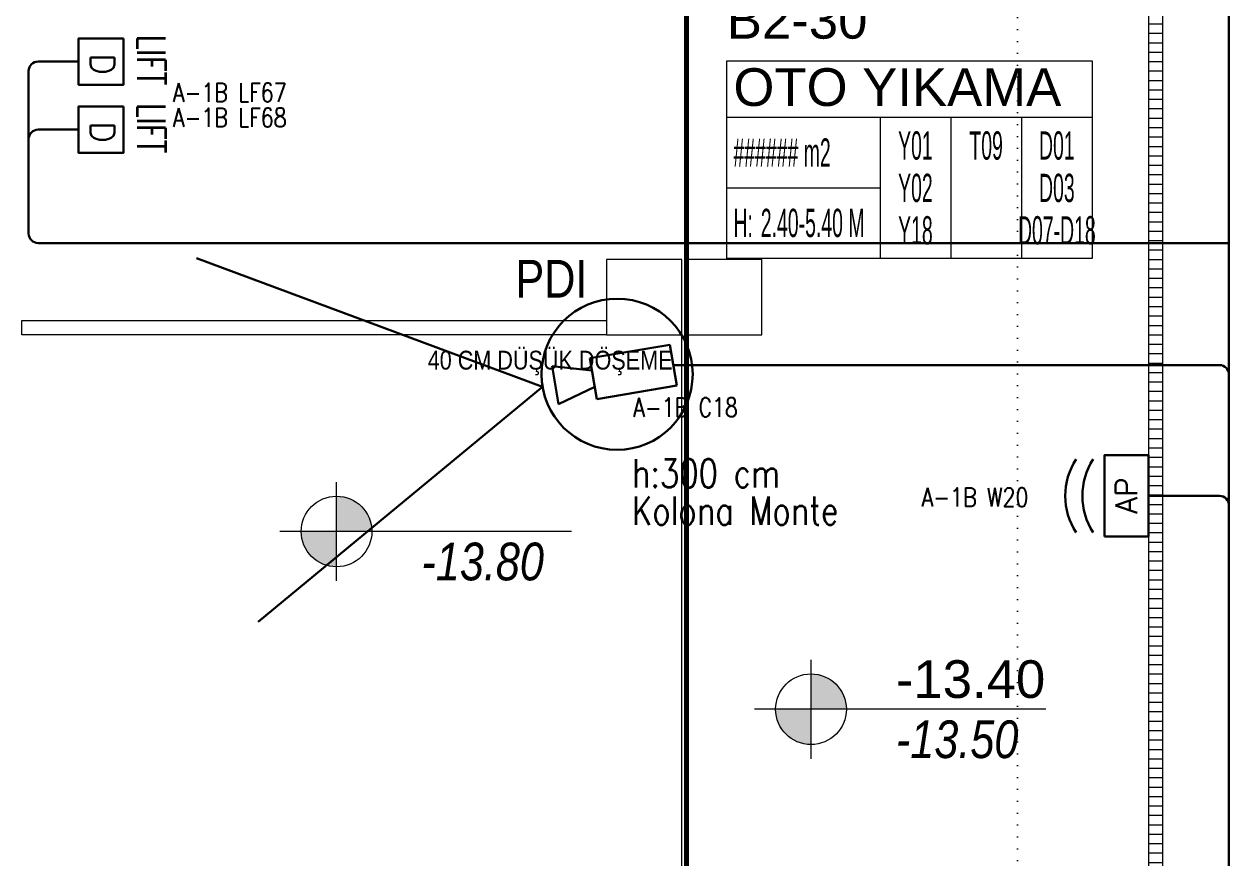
# Model space of a CAD drawing. Header units: metres. Extents: x -13621 to 152406, y -16073 to 22221.
# Drawn here: x 6822 to 8100, y 2645 to 3530 of the extents above; entities that cross this region are included whole.
import ezdxf
from ezdxf.enums import TextEntityAlignment as Align

# ---------------------------------------------------------------- set-up
doc = ezdxf.new("R2010")
doc.units = ezdxf.units.M
doc.header["$LTSCALE"] = 100
doc.header["$MEASUREMENT"] = 0
doc.linetypes.add('DOT2', pattern=[0.125, 0, -0.125])
doc.layers.get('0').update_dxf_attribs({"color": 9, "lineweight": 9})
for name, color, linetype, lineweight in [('00', 9, 'Continuous', 9), ('01', 9, 'Continuous', 9), ('06D', 9, 'Continuous', 9), ('20', 9, 'DOT2', 9), ('21', 9, 'Continuous', 9), ('21_mahal200', 9, 'Continuous', 9), ('Data  Tavan', 170, 'Continuous', 30), ('E-ACCESS POINT (KABLOSUZ ERİŞİM İÇİN)', 7, 'Continuous', 30), ('E-DAHİLİ DOME KAMERA', 7, 'Continuous', 30), ('E-DAHİLİ KAMERA', 7, 'Continuous', 30), ('E-DATA LIFT PRIZI', 7, 'Continuous', 30), ('E-YAZI', 7, 'Continuous', 30)]:
    doc.layers.add(name, color=color, linetype=linetype, lineweight=lineweight)
doc.styles.add('Arial', font='arial.ttf', dxfattribs={"height": 2.5})
doc.styles.add('E-YAZI', font='txttw.shx')
doc.styles.add('MuuM_TEXT-ITALIC', font='ARIALNI.TTF')
doc.styles.add('MuuM_TEXT-STANDART', font='ARIALN.TTF')

# ---------------------------------------------------------------- blocks, each defined once
blk = doc.blocks.new('E-DATA LIFT PRIZI')
at = {"layer": 'E-DATA LIFT PRIZI', "color": 2}
blk.add_line((0, 0), (0, 42), dxfattribs=at)
blk.add_lwpolyline([(-24.6, 89.6), (24.6, 89.6), (24.6, 42), (-24.6, 42)], close=True, dxfattribs=at)
at = {"layer": 'E-DATA LIFT PRIZI', "color": 2, "style": 'E-YAZI', "width": 0.7}
blk.add_text('LIFT', height=30, dxfattribs=at).set_placement((-28, 104.2))
at = {"layer": 'E-DATA LIFT PRIZI', "color": 2, "style": 'E-YAZI'}
blk.add_text('D', height=25.6, dxfattribs=at).set_placement((-8.8, 54.6))
blk = doc.blocks.new('*U215')
at = {"layer": 'E-ACCESS POINT (KABLOSUZ ERİŞİM İÇİN)', "color": 4}
blk.add_lwpolyline([(-2.395, 3.237), (2.395, 3.237), (2.395, 0.647), (-2.395, 0.647)], close=True, dxfattribs=at)
at = {"layer": 'E-ACCESS POINT (KABLOSUZ ERİŞİM İÇİN)', "color": 3}
for centre in [(0, 1.555), (0, 0.549)]:
    blk.add_arc(centre, 3.988, 57.1828, 122.8172, dxfattribs=at)
at = {"layer": 'E-ACCESS POINT (KABLOSUZ ERİŞİM İÇİN)', "color": 3, "style": 'E-YAZI'}
blk.add_text('AP', height=1.28, dxfattribs=at).set_placement((-1.054, 1.311))
blk = doc.blocks.new('100_DAHİLİ DOME KAMERA')
at = {"layer": 'E-DAHİLİ DOME KAMERA', "color": 4}
for p, q in [((-1.936, 0.715), (-1.936, -0.689)), ((0.82, 0.715), (-1.936, 0.715)), ((0.82, -0.689), (0.82, 0.715)), ((0.82, 0.294), (2.131, 0.668)), ((2.131, 0.668), (2.131, -0.643)), ((0.82, -0.268), (2.131, -0.643)), ((-1.936, -0.689), (0.82, -0.689))]:
    blk.add_line(p, q, dxfattribs=at)
at = {"layer": 'E-DAHİLİ DOME KAMERA', "color": 4, "linetype": 'Continuous'}
blk.add_circle((0, 0), 2.566, dxfattribs=at)
at = {"layer": 'E-DAHİLİ KAMERA', "color": 4}
for q in [(13.416, 6.264), (13.416, -6.264)]:
    blk.add_line((2.566, 0), q, dxfattribs=at)
blk = doc.blocks.new('p-kolon_80x80')
blk.add_lwpolyline([(-40, -40), (40, -40), (40, 40), (-40, 40)], close=True)
blk = doc.blocks.new('2.bod.sitatik')
at = {"layer": '01'}
for p in [(7480, -5390), (7565, -5390)]:
    blk.add_blockref('p-kolon_80x80', p, dxfattribs=at)
blk = doc.blocks.new('p-ızgara')
at = {"layer": '06D'}
h = blk.add_hatch(dxfattribs=at)
h.set_pattern_fill('_USER', color=252, scale=10, angle=180, style=0, pattern_type=0)
h.set_pattern_definition([(180, (20, -8630), (-1e-15, -10), [])])
h.paths.add_polyline_path([(8015, -4975), (8015, -8278.5), (8030, -8278.5), (8030, -4975)])
blk.add_lwpolyline([(8015, -4975), (8015, -8278.5), (8030, -8278.5), (8030, -4975)], close=True, dxfattribs=at)
blk = doc.blocks.new('0_elevationtarget-p-bk')
h = blk.add_hatch(color=250)
h.paths.add_polyline_path([(1.875, 0, 0.414214), (0, 1.875), (0, 0)])
h.paths.add_polyline_path([(0, 0), (-1.875, 0, 0.414214), (0, -1.875)])
blk.add_line((0, -2.625), (0, 2.625))
blk.add_lwpolyline([(12.453, 0), (-3, 0)])
blk.add_circle((0, 0), 1.875)
at = {"style": 'Arial'}
blk.add_attdef('BITMISKOT', text='', height=2, dxfattribs=at).set_placement((4.5, 0), align=Align.BOTTOM_LEFT)
at = {"style": 'MuuM_TEXT-ITALIC'}
blk.add_attdef('FINISHINGFLOORLEVEL', text='', height=2, dxfattribs=at).set_placement((4.5, -0.592), align=Align.TOP_LEFT)
blk = doc.blocks.new('0_roomno2')
blk.add_lwpolyline([(19.375, -10.5), (0, -10.5), (0, 0), (19.375, 0)], close=True)
for points in [[(0, -3), (19.375, -3)], [(8.125, -3), (8.125, -10.5)], [(11.875, -3), (11.875, -10.5)], [(15.625, -3), (15.625, -10.5)], [(0, -6.75), (8.125, -6.75)]]:
    blk.add_lwpolyline(points)
at = {"style": 'MuuM_TEXT-STANDART', "width": 0.6}
blk.add_text('H:', height=1.5, dxfattribs=at).set_placement((0.35, -8.608), align=Align.MIDDLE_LEFT)
at = {"style": 'Arial'}
blk.add_attdef('ODANO', (0, 1.17), '', height=2, dxfattribs=at)
blk.add_attdef('MEKANADI', text='', height=2, dxfattribs=at).set_placement((0.35, -3), align=Align.BOTTOM_LEFT)
at = {"style": 'MuuM_TEXT-STANDART', "width": 0.6}
for tag, p in [('YER01', (10, -4.5)), ('TAVAN01', (13.75, -4.5)), ('DUVAR01', (17.5, -4.5)), ('YER02', (10, -6.75)), ('TAVAN02', (13.75, -6.75)), ('DUVAR02', (17.5, -6.75)), ('YER03', (10, -9)), ('TAVAN03', (13.75, -9)), ('DUVAR03', (17.5, -9))]:
    blk.add_attdef(tag, text='', height=1.5, dxfattribs=at).set_placement(p, align=Align.MIDDLE_CENTER)
for tag, p in [('M2', (0.35, -4.875)), ('TEMIZTAVANYUKSEKLIGI', (1.8, -8.608))]:
    blk.add_attdef(tag, text='', height=1.5, dxfattribs=at).set_placement(p, align=Align.MIDDLE_LEFT)
blk = doc.blocks.new('2.bod.Mimari')
at = {"layer": '00'}
blk.add_lwpolyline([(6820, -5415), (7440, -5415), (7440, -5430), (6820, -5430)], close=True, dxfattribs=at)
at = {"layer": '06D', "linetype": 'DOT2'}
blk.add_lwpolyline([(7876.12, -4350), (7876.12, -7755), (7876.12, -8105)], dxfattribs=at)
at = {"layer": '06D'}
blk.add_lwpolyline([(7520, -8550), (7520, -5430)], dxfattribs=at)
at = {"layer": '20', "const_width": 5}
blk.add_lwpolyline([(7525, -8550), (7525, -4630)], dxfattribs=at)
at = {"layer": '06D'}
blk.add_blockref('p-ızgara', (0, 0), dxfattribs=at)
at = {"layer": '21'}
ref = blk.add_blockref('0_elevationtarget-p-bk', (7153.85, -5638.77), dxfattribs=dict(at, xscale=20, yscale=20, zscale=20))
ref.add_attrib('FINISHINGFLOORLEVEL', '-13.80', dxfattribs={"layer": '0', "height": 40, "style": 'MuuM_TEXT-ITALIC'}).set_placement((7243.85, -5650.62), align=Align.TOP_LEFT)
at = {"layer": '21', "xscale": 20, "yscale": 20, "zscale": 20}
blk.add_blockref('0_elevationtarget-p-bk', (7657.04, -5827.43), dxfattribs=at).add_auto_attribs({'BITMISKOT': '-13.40', 'FINISHINGFLOORLEVEL': '-13.50'})
at = {"layer": '21_mahal200'}
ref = blk.add_blockref('0_roomno2', (7567.77, -5139.12), dxfattribs=dict(at, xscale=20, yscale=20, zscale=20))
ref.add_attrib('ODANO', 'B2-30', (7567.77, -5115.72), dxfattribs={"layer": '0', "height": 40, "style": 'Arial'})
ref.add_attrib('MEKANADI', 'OTO YIKAMA', dxfattribs={"layer": '0', "height": 40, "style": 'Arial'}).set_placement((7574.77, -5199.12), align=Align.BOTTOM_LEFT)
ref.add_attrib('M2', '###### m2', dxfattribs={"layer": '0', "height": 30, "style": 'MuuM_TEXT-STANDART', "width": 0.6}).set_placement((7574.77, -5236.62), align=Align.MIDDLE_LEFT)
ref.add_attrib('TEMIZTAVANYUKSEKLIGI', '2.40-5.40 M', dxfattribs={"layer": '0', "height": 30, "style": 'MuuM_TEXT-STANDART', "width": 0.6}).set_placement((7603.77, -5311.28), align=Align.MIDDLE_LEFT)
ref.add_attrib('YER01', 'Y01', dxfattribs={"layer": '0', "height": 30, "style": 'MuuM_TEXT-STANDART', "width": 0.6}).set_placement((7767.77, -5229.12), align=Align.MIDDLE_CENTER)
ref.add_attrib('TAVAN01', 'T09', dxfattribs={"layer": '0', "height": 30, "style": 'MuuM_TEXT-STANDART', "width": 0.6}).set_placement((7842.77, -5229.12), align=Align.MIDDLE_CENTER)
ref.add_attrib('DUVAR01', 'D01', dxfattribs={"layer": '0', "height": 30, "style": 'MuuM_TEXT-STANDART', "width": 0.6}).set_placement((7917.77, -5229.12), align=Align.MIDDLE_CENTER)
ref.add_attrib('YER02', 'Y02', dxfattribs={"layer": '0', "height": 30, "style": 'MuuM_TEXT-STANDART', "width": 0.6}).set_placement((7767.77, -5274.12), align=Align.MIDDLE_CENTER)
ref.add_attrib('DUVAR02', 'D03', dxfattribs={"layer": '0', "height": 30, "style": 'MuuM_TEXT-STANDART', "width": 0.6}).set_placement((7917.77, -5274.12), align=Align.MIDDLE_CENTER)
ref.add_attrib('YER03', 'Y18', dxfattribs={"layer": '0', "height": 30, "style": 'MuuM_TEXT-STANDART', "width": 0.6}).set_placement((7767.77, -5319.12), align=Align.MIDDLE_CENTER)
ref.add_attrib('DUVAR03', 'D07-D18', dxfattribs={"layer": '0', "height": 30, "style": 'MuuM_TEXT-STANDART', "width": 0.6}).set_placement((7917.77, -5319.12), align=Align.MIDDLE_CENTER)
at = {"layer": '21', "style": 'MuuM_TEXT-STANDART'}
for s, height, p in [('PDI', 40, (7419.93, -5402.52)), ('40 CM DÜŞÜK DÖŞEME', 20, (7510.16, -5472.93))]:
    blk.add_text(s, height=height, dxfattribs=at).set_placement(p, align=Align.BOTTOM_RIGHT)

msp = doc.modelspace()

# ---------------------------------------------------------------- linework, layer by layer
at = {"layer": 'Data  Tavan'}
for p, q in [((8100.2, 1871.9), (8100.2, 3977.8)), ((6838.2, 3490), (6837.3, 3490)), ((6827.3, 3480), (6827.3, 3402.5)), ((6838.2, 3417.7), (6837.3, 3417.7)), ((6827.3, 3307.4), (6827.3, 3407.7)), ((8100.2, 3297.4), (6837.3, 3297.4)), ((7511.1, 3167.8), (8090.2, 3167.8)), ((8014.9, 3029), (8090.2, 3029))]:
    msp.add_line(p, q, dxfattribs=at)
for centre, start, end in [((6837.3, 3480), 90, 180), ((6837.3, 3407.7), 90, 180), ((6837.3, 3307.4), 180, 270), ((8090.2, 3157.8), 0, 90), ((8090.2, 3019), 0, 90)]:
    msp.add_arc(centre, 10, start, end, dxfattribs=at)

# ---------------------------------------------------------------- block references
for name in ['2.bod.sitatik', '2.bod.Mimari']:
    msp.add_blockref(name, (0, 8630))
at = {"layer": 'E-ACCESS POINT (KABLOSUZ ERİŞİM İÇİN)', "xscale": 18, "yscale": 18, "zscale": 18, "rotation": 89.99999999999999}
msp.add_blockref('*U215', (8026.5, 3029), dxfattribs=at)
at = {"layer": 'E-DAHİLİ DOME KAMERA', "xscale": 31.24999999834265, "yscale": 31.24999999834265, "zscale": 31.24999999834265, "rotation": 189.5857884528389}
msp.add_blockref('100_DAHİLİ DOME KAMERA', (7451.4, 3158.1), dxfattribs=at)
at = {"layer": 'E-DATA LIFT PRIZI', "color": 1, "rotation": 270}
for p in [(6838.2, 3490), (6838.2, 3417.7)]:
    msp.add_blockref('E-DATA LIFT PRIZI', p, dxfattribs=at)

# ---------------------------------------------------------------- texts
at = {"layer": 'E-YAZI', "color": 6, "style": 'E-YAZI', "width": 0.8}
for s, p in [('A-1B LF67', (6980.2, 3447.2)), ('A-1B LF68', (6980.2, 3420.6)), ('A-1B C18', (7468.4, 3113)), ('A-1B W20', (7774.4, 3017.6))]:
    msp.add_text(s, height=20, dxfattribs=at).set_placement(p)
at = {"layer": 'E-YAZI', "color": 30, "style": 'E-YAZI', "width": 0.8}
for s, p in [('h:300 cm', (7467, 3038)), ('Kolona Monte', (7467, 2998.4))]:
    msp.add_text(s, height=30, dxfattribs=at).set_placement(p)

doc.saveas('drawing.dxf')
